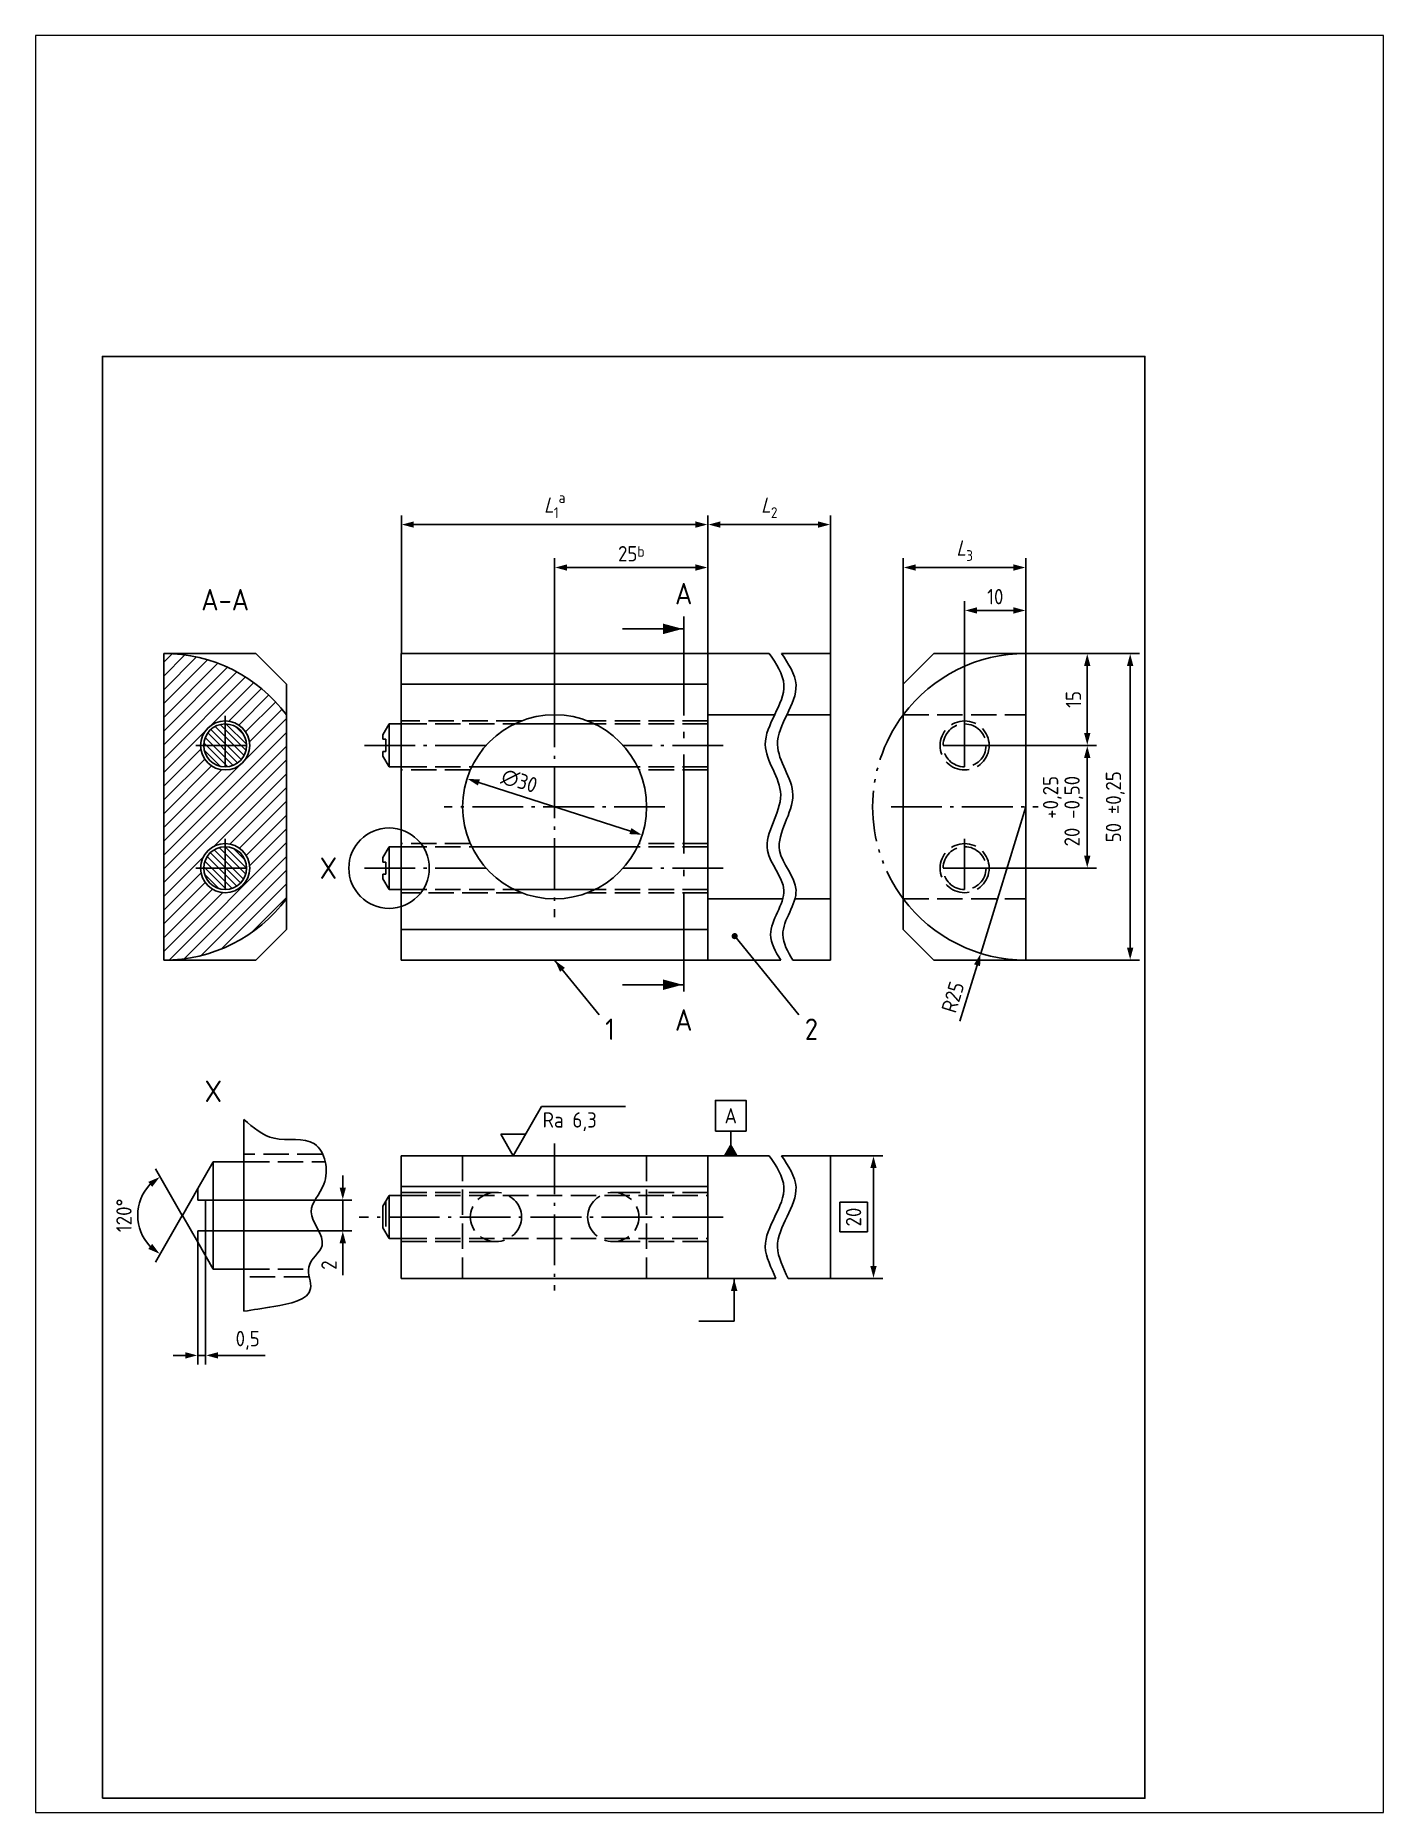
# Paper-space layout 'Présentation1' of a CAD drawing. Extents: x 20 to 179, y 26 to 235.
# The model-space entities are those that its viewports show. They can reach past a viewport. Long polylines and large blocks are cut down to what shows.
import ezdxf
from ezdxf.enums import TextEntityAlignment as Align

# ---------------------------------------------------------------- set-up
doc = ezdxf.new("R2010")
doc.units = 0
doc.header["$PDMODE"] = 35
doc.header["$PDSIZE"] = -2
for name, pattern in [('ACAD_ISO02W100C', [2.88, 2.16, -0.72]), ('ACAD_ISO04W100C', [6.03, 4.32, -0.72, 0.27, -0.72]), ('ACAD_ISO04W100E', [11.725, 8.4, -1.4, 0.525, -1.4]), ('ACAD_ISO05W100C', [7.02, 4.32, -0.72, 0.27, -0.72, 0.27, -0.72])]:
    doc.linetypes.add(name, pattern=pattern)
doc.layers.get('0').update_dxf_attribs({"color": 31, "linetype": 'CONTINUOUS', "plot": 0})
doc.layers.get('DEFPOINTS').update_dxf_attribs({"linetype": 'CONTINUOUS'})
for name, color, linetype in [('00.1-SYMBOLS', 3, 'CONTINUOUS'), ('00.2-DIMENSIONS', 3, 'CONTINUOUS'), ('00.3-HATCHING', 3, 'CONTINUOUS'), ('00.4-TEXT', 2, 'CONTINUOUS'), ('01.2-CONTINUOUS-0175', 3, 'CONTINUOUS'), ('01.4-CONTINUOUS-035', 7, 'CONTINUOUS'), ('01.5-CONTINUOUS-050', 4, 'CONTINUOUS'), ('02.2-DASHED-0175', 3, 'ACAD_ISO02W100C'), ('04.2-CENTER-0175', 3, 'ACAD_ISO04W100C'), ('04.4-CENTER-035', 7, 'ACAD_ISO04W100E'), ('05.2-PHANTOM-0175', 3, 'ACAD_ISO05W100C')]:
    doc.layers.add(name, color=color, linetype=linetype)
doc.layers.add('00.8-CADRES', color=9, linetype='CONTINUOUS', plot=False)
doc.styles.add('ISO3098-1-2-5-V', font='ISOCP.SHX', dxfattribs={"height": 2.5})
doc.styles.add('Latin-2-5', font='ISOCP.SHX', dxfattribs={"height": 2.5})
doc.styles.add('Latin-3-5', font='ISOCP.SHX', dxfattribs={"height": 3.5})
doc.dimstyles.new('ISO129 TC10', dxfattribs={"dimscale": 0, "dimtxt": 2.5, "dimasz": 2, "dimexe": 1.5, "dimexo": 0, "dimgap": 1, "dimtad": 1, "dimtxsty": 'Latin-2-5', "dimblk": 'FL30°iso129', "dimcen": 1.75, "dimclrd": 256, "dimclre": 256, "dimclrt": 2, "dimaunit": 1, "dimadec": 0, "dimazin": 0, "dimtfac": 2.5, "dimtmove": 0, "dimatfit": 0, "dimldrblk": 'FL30°iso129', "dimfxl": 1, "dimtolj": 1, "dimtzin": 0, "dimlwd": -1, "dimlwe": -1, "dimarcsym": 0})

# ---------------------------------------------------------------- blocks, each defined once
blk = doc.blocks.new('FL30°iso129')
blk.add_hatch(color=256).paths.add_polyline_path([(-0.05, 0), (-1.016, 0.259), (-1.016, -0.259)])
blk = doc.blocks.new('*D5')
at = {"layer": '00.2-DIMENSIONS', "transparency": 16777216}
for p, q in [((48.74, 186.6), (48.74, 209.1)), ((98.74, 186.6), (98.74, 209.1)), ((96.74, 207.6), (50.74, 207.6))]:
    blk.add_line(p, q, dxfattribs=at)
at = {"layer": 'DEFPOINTS', "color": 0, "transparency": 16777216}
for p in [(48.74, 207.6), (48.74, 186.6), (98.74, 186.6)]:
    blk.add_point(p, dxfattribs=at)
at = {"layer": '00.2-DIMENSIONS', "transparency": 16777216, "xscale": 2, "yscale": 2, "zscale": 2, "rotation": 180}
blk.add_blockref('FL30°iso129', (48.74, 207.6), dxfattribs=at)
at = {"layer": '00.2-DIMENSIONS', "transparency": 16777216, "xscale": 2, "yscale": 2, "zscale": 2}
blk.add_blockref('FL30°iso129', (98.74, 207.6), dxfattribs=at)
at = {"layer": '00.2-DIMENSIONS', "color": 2, "transparency": 16777216, "insert": (73.74, 210.35), "char_height": 2.5, "attachment_point": 5, "style": 'Latin-2-5'}
blk.add_mtext('\\A1;\\Q15;L{\\Q0;\\H0.7x;\\C3;\\S^ 1;\\A2;a}', dxfattribs=at)
blk = doc.blocks.new('*D6')
at = {"layer": '00.2-DIMENSIONS', "transparency": 16777216}
for p, q in [((98.74, 186.6), (98.74, 209.1)), ((118.74, 186.6), (118.74, 209.1)), ((116.74, 207.6), (100.74, 207.6))]:
    blk.add_line(p, q, dxfattribs=at)
at = {"layer": 'DEFPOINTS', "color": 0, "transparency": 16777216}
for p in [(98.74, 207.6), (98.74, 186.6), (118.74, 186.6)]:
    blk.add_point(p, dxfattribs=at)
at = {"layer": '00.2-DIMENSIONS', "transparency": 16777216, "xscale": 2, "yscale": 2, "zscale": 2, "rotation": 180}
blk.add_blockref('FL30°iso129', (98.74, 207.6), dxfattribs=at)
at = {"layer": '00.2-DIMENSIONS', "transparency": 16777216, "xscale": 2, "yscale": 2, "zscale": 2}
blk.add_blockref('FL30°iso129', (118.74, 207.6), dxfattribs=at)
at = {"layer": '00.2-DIMENSIONS', "color": 2, "transparency": 16777216, "insert": (108.74, 210.35), "char_height": 2.5, "attachment_point": 5, "style": 'Latin-2-5'}
blk.add_mtext('\\A1;\\Q15;L{\\Q0;\\H0.7x;\\C3;\\S^ 2;}', dxfattribs=at)
blk = doc.blocks.new('*D7')
at = {"layer": '00.2-DIMENSIONS', "transparency": 16777216}
for p, q in [((130.6, 181.6), (130.6, 202.1)), ((132.6, 200.6), (148.6, 200.6)), ((150.6, 186.6), (150.6, 202.1))]:
    blk.add_line(p, q, dxfattribs=at)
at = {"layer": 'DEFPOINTS', "color": 0, "transparency": 16777216}
for p in [(150.6, 200.6), (150.6, 186.6), (130.6, 181.6)]:
    blk.add_point(p, dxfattribs=at)
at = {"layer": '00.2-DIMENSIONS', "transparency": 16777216, "xscale": 2, "yscale": 2, "zscale": 2, "rotation": 180}
blk.add_blockref('FL30°iso129', (130.6, 200.6), dxfattribs=at)
at = {"layer": '00.2-DIMENSIONS', "transparency": 16777216, "xscale": 2, "yscale": 2, "zscale": 2}
blk.add_blockref('FL30°iso129', (150.6, 200.6), dxfattribs=at)
at = {"layer": '00.2-DIMENSIONS', "color": 2, "transparency": 16777216, "insert": (140.6, 203.35), "char_height": 2.5, "attachment_point": 5, "style": 'Latin-2-5'}
blk.add_mtext('\\A1;\\Q15;L{\\Q0;\\H0.7x;\\C3;\\S^ 3;}', dxfattribs=at)
blk = doc.blocks.new('*D8')
at = {"layer": '00.2-DIMENSIONS', "transparency": 16777216}
blk.add_line((86.12, 157.63), (61.36, 165.57), dxfattribs=at)
at = {"layer": 'DEFPOINTS', "color": 0, "transparency": 16777216}
for p in [(59.45, 166.18), (88.02, 157.02)]:
    blk.add_point(p, dxfattribs=at)
at = {"layer": '00.2-DIMENSIONS', "transparency": 16777216, "xscale": 2, "yscale": 2, "zscale": 2}
for p, rotation in [((59.45, 166.18), 162.2280985499532), ((88.02, 157.02), 342.2280985499532)]:
    blk.add_blockref('FL30°iso129', p, dxfattribs=dict(at, rotation=rotation))
at = {"layer": '00.2-DIMENSIONS', "color": 2, "transparency": 16777216, "insert": (67.99, 165.8), "char_height": 2.5, "attachment_point": 5, "rotation": 342.2281, "style": 'Latin-2-5'}
blk.add_mtext('\\A1;∅30', dxfattribs=at)
blk = doc.blocks.new('*D9')
at = {"layer": '00.2-DIMENSIONS', "transparency": 16777216}
for p, q in [((145.4, 171.6), (162.1, 171.6)), ((160.6, 169.6), (160.6, 153.6)), ((145.4, 151.6), (162.1, 151.6))]:
    blk.add_line(p, q, dxfattribs=at)
at = {"layer": 'DEFPOINTS', "color": 0, "transparency": 16777216}
for p in [(145.4, 171.6), (145.4, 151.6), (160.6, 151.6)]:
    blk.add_point(p, dxfattribs=at)
at = {"layer": '00.2-DIMENSIONS', "transparency": 16777216, "xscale": 2, "yscale": 2, "zscale": 2}
for p, rotation in [((160.6, 171.6), 90), ((160.6, 151.6), 270)]:
    blk.add_blockref('FL30°iso129', p, dxfattribs=dict(at, rotation=rotation))
at = {"layer": '00.2-DIMENSIONS', "color": 2, "transparency": 16777216, "insert": (156.37, 161.6), "char_height": 2.5, "attachment_point": 5, "rotation": 90, "style": 'Latin-2-5'}
blk.add_mtext('20 \\S+0,25 ^ -0,50 ;', dxfattribs=at)
blk = doc.blocks.new('*D10')
at = {"layer": '00.2-DIMENSIONS', "transparency": 16777216}
for p, q in [((140.6, 176.4), (140.6, 195.1)), ((150.6, 186.6), (150.6, 195.1)), ((142.6, 193.6), (148.6, 193.6))]:
    blk.add_line(p, q, dxfattribs=at)
at = {"layer": 'DEFPOINTS', "color": 0, "transparency": 16777216}
for p in [(150.6, 193.6), (150.6, 186.6), (140.6, 176.4)]:
    blk.add_point(p, dxfattribs=at)
at = {"layer": '00.2-DIMENSIONS', "transparency": 16777216, "xscale": 2, "yscale": 2, "zscale": 2, "rotation": 180}
blk.add_blockref('FL30°iso129', (140.6, 193.6), dxfattribs=at)
at = {"layer": '00.2-DIMENSIONS', "transparency": 16777216, "xscale": 2, "yscale": 2, "zscale": 2}
blk.add_blockref('FL30°iso129', (150.6, 193.6), dxfattribs=at)
at = {"layer": '00.2-DIMENSIONS', "color": 2, "transparency": 16777216, "insert": (145.6, 195.85), "char_height": 2.5, "attachment_point": 5, "style": 'Latin-2-5'}
blk.add_mtext('\\A1;10', dxfattribs=at)
blk = doc.blocks.new('*D11')
at = {"layer": '00.2-DIMENSIONS', "transparency": 16777216}
for p, q in [((73.74, 179.6), (73.74, 202.1)), ((96.74, 200.6), (75.74, 200.6)), ((98.74, 186.6), (98.74, 202.1))]:
    blk.add_line(p, q, dxfattribs=at)
at = {"layer": 'DEFPOINTS', "color": 0, "transparency": 16777216}
for p in [(73.74, 200.6), (98.74, 186.6), (73.74, 179.6)]:
    blk.add_point(p, dxfattribs=at)
at = {"layer": '00.2-DIMENSIONS', "transparency": 16777216, "xscale": 2, "yscale": 2, "zscale": 2, "rotation": 180}
blk.add_blockref('FL30°iso129', (73.74, 200.6), dxfattribs=at)
at = {"layer": '00.2-DIMENSIONS', "transparency": 16777216, "xscale": 2, "yscale": 2, "zscale": 2}
blk.add_blockref('FL30°iso129', (98.74, 200.6), dxfattribs=at)
at = {"layer": '00.2-DIMENSIONS', "color": 2, "transparency": 16777216, "insert": (86.24, 202.85), "char_height": 2.5, "attachment_point": 5, "style": 'Latin-2-5'}
blk.add_mtext('\\A1;25{\\A2\\H0.7x;\\C3;b}', dxfattribs=at)
blk = doc.blocks.new('*D12')
at = {"layer": '00.2-DIMENSIONS', "transparency": 16777216}
for p, q in [((150.6, 186.6), (162.1, 186.6)), ((160.6, 184.6), (160.6, 173.6)), ((145.4, 171.6), (162.1, 171.6))]:
    blk.add_line(p, q, dxfattribs=at)
at = {"layer": 'DEFPOINTS', "color": 0, "transparency": 16777216}
for p in [(150.6, 186.6), (145.4, 171.6), (160.6, 171.6)]:
    blk.add_point(p, dxfattribs=at)
at = {"layer": '00.2-DIMENSIONS', "transparency": 16777216, "xscale": 2, "yscale": 2, "zscale": 2}
for p, rotation in [((160.6, 186.6), 90), ((160.6, 171.6), 270)]:
    blk.add_blockref('FL30°iso129', p, dxfattribs=dict(at, rotation=rotation))
at = {"layer": '00.2-DIMENSIONS', "color": 2, "transparency": 16777216, "insert": (158.35, 179.1), "char_height": 2.5, "attachment_point": 5, "rotation": 90, "style": 'Latin-2-5'}
blk.add_mtext('\\A1;15', dxfattribs=at)
blk = doc.blocks.new('*D13')
at = {"layer": '00.2-DIMENSIONS', "transparency": 16777216}
for p, q in [((150.6, 161.6), (143.23, 137.71)), ((142.64, 135.8), (139.82, 126.64))]:
    blk.add_line(p, q, dxfattribs=at)
at = {"layer": 'DEFPOINTS', "color": 0, "transparency": 16777216}
for p in [(150.6, 161.6), (143.23, 137.71)]:
    blk.add_point(p, dxfattribs=at)
at = {"layer": '00.2-DIMENSIONS', "transparency": 16777216, "xscale": 2, "yscale": 2, "zscale": 2, "rotation": 72.85297340428394}
blk.add_blockref('FL30°iso129', (143.23, 137.71), dxfattribs=at)
at = {"layer": '00.2-DIMENSIONS', "color": 2, "transparency": 16777216, "insert": (138.68, 130.58), "char_height": 2.5, "attachment_point": 5, "rotation": 72.853, "style": 'Latin-2-5'}
blk.add_mtext('\\A1;R25', dxfattribs=at)
blk = doc.blocks.new('ES03')
at = {"layer": '01.2-CONTINUOUS-0175'}
for p, q in [((0, 0), (4.62, 8)), ((4.62, 8), (18.29, 8)), ((0, 0), (-2.02, 3.5))]:
    blk.add_line(p, q, dxfattribs=at)
at = {"layer": '00.4-TEXT', "style": 'ISO3098-1-2-5-V'}
for tag, p in [('N°', (1.91, 8.7)), ('N°', (1.91, 5.37)), ('E', (-3.46, 0.27))]:
    blk.add_attdef(tag, text='', height=2.5, dxfattribs=at).set_placement(p, align=Align.RIGHT)
for tag, p in [('PROCEDE', (5.42, 8.66)), ('LONGUEUR', (4.78, 4.58)), ('DIRECTION', (3.24, 0.65))]:
    blk.add_attdef(tag, p, '', height=2.5, dxfattribs=at)
blk = doc.blocks.new('*D16')
at = {"layer": '00.2-DIMENSIONS', "transparency": 16777216}
for p, q in [((150.6, 186.6), (169.1, 186.6)), ((167.6, 184.6), (167.6, 138.6)), ((150.6, 136.6), (169.1, 136.6))]:
    blk.add_line(p, q, dxfattribs=at)
at = {"layer": 'DEFPOINTS', "color": 0, "transparency": 16777216}
for p in [(150.6, 186.6), (150.6, 136.6), (167.6, 136.6)]:
    blk.add_point(p, dxfattribs=at)
at = {"layer": '00.2-DIMENSIONS', "transparency": 16777216, "xscale": 2, "yscale": 2, "zscale": 2}
for p, rotation in [((167.6, 186.6), 90), ((167.6, 136.6), 270)]:
    blk.add_blockref('FL30°iso129', p, dxfattribs=dict(at, rotation=rotation))
at = {"layer": '00.2-DIMENSIONS', "color": 2, "transparency": 16777216, "insert": (165.17, 161.6), "char_height": 2.5, "attachment_point": 5, "rotation": 90, "style": 'Latin-2-5'}
blk.add_mtext('\\A1;50 ±0,25 ', dxfattribs=at)
blk = doc.blocks.new('*D20')
at = {"layer": '00.1-SYMBOLS', "transparency": 16777216}
for p, q in [((118.74, 104.73), (127.24, 104.73)), ((125.74, 86.73), (125.74, 102.73)), ((124.74, 97.14), (120.24, 97.14)), ((120.24, 97.14), (120.24, 92.32)), ((124.74, 92.32), (124.74, 97.14)), ((120.24, 92.32), (124.74, 92.32)), ((118.74, 84.73), (127.24, 84.73))]:
    blk.add_line(p, q, dxfattribs=at)
at = {"layer": 'DEFPOINTS', "color": 0, "transparency": 16777216}
for p in [(118.74, 104.73), (125.74, 104.73), (118.74, 84.73)]:
    blk.add_point(p, dxfattribs=at)
at = {"layer": '00.1-SYMBOLS', "transparency": 16777216, "xscale": 2, "yscale": 2, "zscale": 2}
for p, rotation in [((125.74, 104.73), 90), ((125.74, 84.73), 270)]:
    blk.add_blockref('FL30°iso129', p, dxfattribs=dict(at, rotation=rotation))
at = {"layer": '00.1-SYMBOLS', "color": 2, "transparency": 16777216, "insert": (122.49, 94.73), "char_height": 2.5, "attachment_point": 5, "rotation": 90, "style": 'Latin-2-5'}
blk.add_mtext('\\A1;20', dxfattribs=at)
blk = doc.blocks.new('*D21')
at = {"layer": '00.2-DIMENSIONS', "transparency": 16777216}
for p, q in [((15.55, 90.62), (15.55, 70.68)), ((16.81, 92.5), (16.81, 70.68)), ((13.55, 72.18), (11.55, 72.18)), ((15.55, 72.18), (16.81, 72.18)), ((18.81, 72.18), (26.54, 72.18))]:
    blk.add_line(p, q, dxfattribs=at)
at = {"layer": 'DEFPOINTS', "color": 0, "transparency": 16777216}
for p in [(15.55, 90.62), (16.81, 92.5), (16.81, 72.18)]:
    blk.add_point(p, dxfattribs=at)
at = {"layer": '00.2-DIMENSIONS', "transparency": 16777216, "xscale": 2, "yscale": 2, "zscale": 2}
blk.add_blockref('FL30°iso129', (15.55, 72.18), dxfattribs=at)
at = {"layer": '00.2-DIMENSIONS', "transparency": 16777216, "xscale": 2, "yscale": 2, "zscale": 2, "rotation": 180}
blk.add_blockref('FL30°iso129', (16.81, 72.18), dxfattribs=at)
at = {"layer": '00.2-DIMENSIONS', "color": 2, "transparency": 16777216, "insert": (23.68, 74.62), "char_height": 2.5, "attachment_point": 5, "style": 'Latin-2-5'}
blk.add_mtext('\\A1;0,5', dxfattribs=at)
blk = doc.blocks.new('*D22')
at = {"layer": '00.2-DIMENSIONS', "transparency": 16777216}
for p, q in [((39.19, 99.5), (39.19, 101.5)), ((16.81, 97.5), (40.69, 97.5)), ((39.19, 97.5), (39.19, 92.5)), ((16.81, 92.5), (40.69, 92.5)), ((39.19, 90.5), (39.19, 85.28))]:
    blk.add_line(p, q, dxfattribs=at)
at = {"layer": 'DEFPOINTS', "color": 0, "transparency": 16777216}
for p in [(16.81, 97.5), (16.81, 92.5), (39.19, 92.5)]:
    blk.add_point(p, dxfattribs=at)
at = {"layer": '00.2-DIMENSIONS', "transparency": 16777216, "xscale": 2, "yscale": 2, "zscale": 2}
for p, rotation in [((39.19, 97.5), 270), ((39.19, 92.5), 90)]:
    blk.add_blockref('FL30°iso129', p, dxfattribs=dict(at, rotation=rotation))
at = {"layer": '00.2-DIMENSIONS', "color": 2, "transparency": 16777216, "insert": (36.94, 86.89), "char_height": 2.5, "attachment_point": 5, "rotation": 90, "style": 'Latin-2-5'}
blk.add_mtext('\\A1;2', dxfattribs=at)
blk = doc.blocks.new('*D23')
at = {"layer": '00.2-DIMENSIONS', "transparency": 16777216}
for q in [(8.64, 102.6), (8.64, 87.4)]:
    blk.add_line((13.02, 95), q, dxfattribs=at)
blk.add_arc((13.02, 95), 7.28, 135.7992, 224.2008, dxfattribs=at)
at = {"layer": 'DEFPOINTS', "color": 0, "transparency": 16777216}
for p in [(18.08, 103.75), (15.55, 99.37), (6.19, 97.48), (15.55, 90.62), (18.08, 86.25)]:
    blk.add_point(p, dxfattribs=at)
at = {"layer": '00.2-DIMENSIONS', "transparency": 16777216, "xscale": 2, "yscale": 2, "zscale": 2}
for p, rotation in [((9.39, 101.3), 37.89958444377023), ((9.39, 88.69), 322.1004155562298)]:
    blk.add_blockref('FL30°iso129', p, dxfattribs=dict(at, rotation=rotation))
at = {"layer": '00.2-DIMENSIONS', "color": 2, "transparency": 16777216, "insert": (3.5, 95), "char_height": 2.5, "attachment_point": 5, "rotation": 90, "style": 'Latin-2-5'}
blk.add_mtext('\\A1;120°', dxfattribs=at)

msp = doc.modelspace()

# ---------------------------------------------------------------- hatches: boundary and pattern name
at = {"layer": '00.3-HATCHING'}
h = msp.add_hatch(dxfattribs=at)
h.set_pattern_fill('ANSI31', color=256, scale=0.5)
h.set_pattern_definition([(45, (-2.281, 0), (-1.122532, 1.122532), [])])
h.paths.add_polyline_path([(10.008, 186.599), (10.008, 136.599, 0.236068), (30.008, 146.599), (30.008, 176.599, 0.236068)])
h.paths.add_polyline_path([(24.008, 171.599, -1), (16.008, 171.599, -1)], flags=16)
h.paths.add_polyline_path([(23.508, 171.599, -1), (16.508, 171.599, -1)], flags=0)
h.paths.add_polyline_path([(24.008, 151.599, -1), (16.008, 151.599, -1)], flags=16)
h.paths.add_polyline_path([(23.508, 151.599, -1), (16.508, 151.599, -1)], flags=0)
h = msp.add_hatch(dxfattribs=at)
h.set_pattern_fill('ANSI31', color=256, scale=0.25, angle=90)
h.set_pattern_definition([(135, (-2.2809, 0), (-0.561266, -0.561266), [])])
h.paths.add_polyline_path([(16.508, 171.599, 1), (23.508, 171.599, 1)])
h.paths.add_polyline_path([(16.508, 151.599, 1), (23.508, 151.599, 1)])

# ---------------------------------------------------------------- linework, layer by layer
at = {"layer": '00.1-SYMBOLS'}
msp.add_lwpolyline([(99.961, 108.732), (104.961, 108.732), (104.961, 113.732), (99.961, 113.732)], close=True, dxfattribs=at)
at = {"layer": '00.2-DIMENSIONS'}
for p, q in [((64.972, 108.232), (69.013, 108.232)), ((13.023, 94.995), (15.549, 99.37)), ((13.023, 94.995), (15.549, 90.62))]:
    msp.add_line(p, q, dxfattribs=at)
at = {"layer": '00.8-CADRES'}
msp.add_lwpolyline([(0, 0), (170, 0), (170, 235), (0, 235)], close=True, dxfattribs=at)
at = {"layer": '01.2-CONTINUOUS-0175'}
msp.add_circle((46.737, 151.599), 6.562, dxfattribs=at)
for points in [[(108.737, 186.599), (111.12, 181.493), (108.1, 171.746), (110.602, 163.551), (108.445, 154.494), (111.12, 148.025), (108.963, 140.779), (110.602, 136.599)], [(110.721, 186.599), (113.105, 181.493), (110.085, 171.746), (112.587, 163.551), (110.43, 154.494), (113.105, 148.025), (110.948, 140.779), (112.587, 136.599)], [(23.075, 110.619), (27.998, 107.578), (34.567, 106.651), (36.113, 100.084), (34.026, 95.603), (35.804, 90.118), (33.64, 86.564), (33.949, 83.088), (27.92, 80.152), (23.075, 79.372)]]:
    msp.add_spline(points, degree=3, dxfattribs=at)
for points in [[(108.737, 104.732), (109.88, 103.049), (113.095, 98.318), (106.312, 91.374), (109.098, 86.451), (109.82, 84.732)], [(110.721, 104.732), (111.865, 103.049), (115.079, 98.318), (108.296, 91.374), (111.083, 86.451), (111.804, 84.732)]]:
    msp.add_open_spline(points, degree=3, knots=[0, 0, 0, 0, 5.6344818, 15.838951, 21.2389173, 21.2389173, 21.2389173, 21.2389173], dxfattribs=at)
at = {"layer": '01.4-CONTINUOUS-035'}
for p, q in [((10.008, 136.599), (10.008, 186.599)), ((10.008, 186.599), (25.008, 186.599)), ((30.008, 181.599), (25.008, 186.599)), ((98.737, 186.599), (48.737, 186.599)), ((48.737, 186.599), (48.737, 136.599)), ((98.737, 136.599), (98.737, 186.599)), ((98.737, 186.599), (108.737, 186.599)), ((110.721, 186.599), (118.737, 186.599)), ((118.737, 136.599), (118.737, 186.599)), ((130.603, 181.599), (135.603, 186.599)), ((150.603, 186.599), (135.603, 186.599)), ((150.603, 136.599), (150.603, 186.599)), ((30.008, 181.599), (30.008, 141.599)), ((98.737, 181.599), (48.737, 181.599)), ((130.603, 181.599), (130.603, 141.599)), ((46.737, 175.099), (45.726, 173.349)), ((48.737, 175.099), (46.737, 175.099)), ((46.737, 175.099), (46.737, 168.099)), ((46.737, 168.099), (46.737, 175.099)), ((67.198, 175.099), (80.275, 175.099)), ((98.737, 176.599), (109.622, 176.599)), ((111.607, 176.599), (118.737, 176.599)), ((45.726, 173.349), (45.726, 172.599)), ((45.726, 172.599), (46.231, 172.599)), ((46.231, 172.599), (46.231, 170.599)), ((45.726, 170.599), (45.726, 169.849)), ((45.726, 170.599), (46.231, 170.599)), ((46.737, 168.099), (45.726, 169.849)), ((48.737, 168.099), (46.737, 168.099)), ((60.218, 168.099), (87.255, 168.099)), ((46.737, 155.099), (45.726, 153.349)), ((46.737, 148.099), (46.737, 155.099)), ((48.737, 155.099), (46.737, 155.099)), ((60.218, 155.099), (87.255, 155.099)), ((45.726, 153.349), (45.726, 152.599)), ((45.726, 152.599), (46.231, 152.599)), ((46.231, 152.599), (46.231, 150.599)), ((45.726, 150.599), (45.726, 149.849)), ((45.726, 150.599), (46.231, 150.599)), ((46.737, 148.099), (45.726, 149.849)), ((48.737, 148.099), (46.737, 148.099)), ((67.198, 148.099), (80.275, 148.099)), ((98.737, 146.599), (110.945, 146.599)), ((112.929, 146.599), (118.737, 146.599)), ((30.008, 141.599), (25.008, 136.599)), ((48.737, 141.599), (98.737, 141.599)), ((130.603, 141.599), (135.603, 136.599)), ((25.008, 136.599), (10.008, 136.599)), ((48.737, 136.599), (98.737, 136.599)), ((98.737, 136.599), (110.602, 136.599)), ((112.587, 136.599), (118.737, 136.599)), ((135.603, 136.599), (150.603, 136.599)), ((23.075, 110.619), (23.075, 79.372)), ((48.737, 104.732), (98.737, 104.732)), ((48.737, 84.732), (48.737, 104.732)), ((98.737, 104.732), (98.737, 84.732)), ((98.737, 104.732), (108.737, 104.732)), ((110.721, 104.732), (118.737, 104.732)), ((118.737, 104.732), (118.737, 84.732)), ((18.075, 103.745), (15.549, 99.37)), ((18.075, 86.245), (18.075, 103.745)), ((23.075, 103.745), (18.075, 103.745)), ((15.549, 99.37), (15.549, 97.495)), ((48.737, 99.732), (98.737, 99.732)), ((15.549, 97.495), (16.812, 97.495)), ((16.812, 97.495), (16.812, 92.495)), ((46.737, 98.232), (45.726, 96.482)), ((45.726, 96.482), (45.726, 92.982)), ((46.737, 91.232), (46.737, 98.232)), ((48.737, 98.232), (46.737, 98.232)), ((46.737, 91.232), (46.737, 98.232)), ((46.737, 91.232), (45.726, 92.982)), ((15.549, 92.495), (15.549, 90.62)), ((15.549, 92.495), (16.812, 92.495)), ((18.075, 86.245), (15.549, 90.62)), ((48.737, 91.232), (46.737, 91.232)), ((23.075, 86.245), (18.075, 86.245)), ((98.737, 84.732), (48.737, 84.732)), ((98.737, 84.732), (109.82, 84.732)), ((111.804, 84.732), (118.737, 84.732))]:
    msp.add_line(p, q, dxfattribs=at)
for centre, radius in [((20.008, 171.599), 4), ((20.008, 171.599), 3.5), ((73.737, 161.599), 15), ((20.008, 151.599), 4), ((20.008, 151.599), 3.5)]:
    msp.add_circle(centre, radius, dxfattribs=at)
for centre, start, end in [((10.008, 161.599), 36.8699, 90), ((150.603, 161.599), 90, 143.1301), ((10.008, 161.599), 270, 323.1301), ((150.603, 161.599), 216.8699, 270)]:
    msp.add_arc(centre, 25, start, end, dxfattribs=at)
at = {"layer": '02.2-DASHED-0175'}
for p, q in [((68.351, 175.599), (48.737, 175.599)), ((48.737, 175.099), (67.198, 175.099)), ((98.737, 175.599), (79.122, 175.599)), ((98.737, 175.099), (80.275, 175.099)), ((130.603, 176.599), (150.603, 176.599)), ((48.737, 168.099), (60.218, 168.099)), ((98.737, 168.099), (87.255, 168.099)), ((59.989, 167.599), (48.737, 167.599)), ((98.737, 167.599), (87.484, 167.599)), ((59.989, 155.599), (48.737, 155.599)), ((48.737, 155.099), (60.218, 155.099)), ((98.737, 155.099), (87.255, 155.099)), ((98.737, 155.599), (87.484, 155.599)), ((48.737, 148.099), (67.198, 148.099)), ((98.737, 148.099), (80.275, 148.099)), ((68.351, 147.599), (48.737, 147.599)), ((98.737, 147.599), (79.122, 147.599)), ((130.603, 146.599), (150.603, 146.599)), ((35.905, 104.995), (23.075, 104.995)), ((58.737, 104.732), (58.737, 84.732)), ((88.737, 104.732), (88.737, 84.732)), ((23.075, 103.745), (36.327, 103.745)), ((48.737, 98.732), (64.17, 98.732)), ((98.737, 98.732), (83.303, 98.732)), ((46.231, 97.357), (46.231, 92.107)), ((48.737, 98.232), (98.737, 98.232)), ((48.737, 91.232), (98.737, 91.232)), ((48.737, 90.732), (64.17, 90.732)), ((98.737, 90.732), (83.303, 90.732)), ((23.075, 86.245), (33.595, 86.245)), ((33.71, 84.995), (23.075, 84.995))]:
    msp.add_line(p, q, dxfattribs=at)
for centre, radius in [((140.603, 171.599), 4), ((140.603, 171.599), 3.5), ((140.603, 151.599), 4), ((140.603, 151.599), 3.5)]:
    msp.add_circle(centre, radius, dxfattribs=at)
at = {"layer": '02.2-DASHED-0175', "extrusion": (0, 0, -1)}
msp.add_ellipse((64.17, 94.732), major_axis=(4.181, 0), ratio=0.9566446, dxfattribs=at)
at = {"layer": '02.2-DASHED-0175'}
msp.add_ellipse((83.303, 94.732), major_axis=(-4.181, 0), ratio=0.9566446, dxfattribs=at)
at = {"layer": '04.2-CENTER-0175'}
for p, q in [((73.737, 179.599), (73.737, 143.599)), ((20.008, 176.399), (20.008, 166.799)), ((140.603, 176.399), (140.603, 166.799)), ((15.208, 171.599), (24.808, 171.599)), ((62.556, 171.599), (41.875, 171.599)), ((101.237, 171.599), (84.917, 171.599)), ((145.403, 171.599), (135.803, 171.599)), ((91.737, 161.599), (55.737, 161.599)), ((128.603, 161.599), (152.603, 161.599)), ((20.008, 156.399), (20.008, 146.799)), ((140.603, 156.399), (140.603, 146.799)), ((15.208, 151.599), (24.808, 151.599)), ((62.556, 151.599), (41.875, 151.599)), ((101.237, 151.599), (84.917, 151.599)), ((145.403, 151.599), (135.803, 151.599)), ((73.737, 106.732), (73.737, 82.732)), ((101.237, 94.732), (41.875, 94.732))]:
    msp.add_line(p, q, dxfattribs=at)
at = {"layer": '04.4-CENTER-035'}
msp.add_line((94.786, 192.599), (94.786, 130.599), dxfattribs=at)
at = {"layer": '05.2-PHANTOM-0175'}
msp.add_arc((150.603, 161.599), 25, 143.1301, 216.8699, dxfattribs=at)

# ---------------------------------------------------------------- block references
at = {"layer": '00.2-DIMENSIONS'}
ref = msp.add_blockref('ES03', (66.992, 104.732), dxfattribs=at)
ref.add_attrib('LONGUEUR', 'Ra 6,3', (71.777, 109.307), dxfattribs={"layer": '00.4-TEXT', "height": 2.5, "style": 'ISO3098-1-2-5-V'})

# ---------------------------------------------------------------- texts
at = {"layer": '00.4-TEXT', "color": 7, "char_height": 3.5, "style": 'Latin-3-5'}
for s, insert, attachment_point in [('A-A', (20.008, 193.599), 8), ('A', (94.786, 194.599), 8), ('X', (38.259, 151.599), 6), ('A', (94.786, 128.599), 2), ('1', (81.978, 127.091), 1), ('2', (114.539, 127.091), 1), ('X', (18.075, 113.487), 8)]:
    msp.add_mtext_dynamic_manual_height_columns(s, width=10.351, gutter_width=10, heights=[0], dxfattribs=dict(at, insert=insert, attachment_point=attachment_point))
at = {"layer": '00.4-TEXT', "insert": (102.461, 111.232), "char_height": 2.5, "attachment_point": 5, "style": 'Latin-2-5'}
msp.add_mtext_dynamic_manual_height_columns('A', width=3.99062, gutter_width=10, heights=[5.25], dxfattribs=at)

# ---------------------------------------------------------------- dimensions: what is measured, and where the dimension line sits
at = {"layer": '00.1-SYMBOLS'}
dim = msp.add_linear_dim(base=(125.737, 104.732), p1=(118.737, 84.732), p2=(118.737, 104.732), angle=90, dimstyle='ISO129 TC10', override={"dimscale": 1, "dimexo": 0, "dimgap": -1, "dimtol": 0, "dimlim": 0}, dxfattribs=at)
dim.commit()
dim.dimension.update_dxf_attribs({"geometry": '*D20', "text_midpoint": (122.486, 94.732)})
at = {"layer": '00.2-DIMENSIONS'}
for base, p1, p2, text, override, picture, middle in [((48.737, 207.599), (98.737, 186.599), (48.737, 186.599), '\\Q15;L{\\Q0;\\H0.7x;\\C3;\\S^ 1;\\A2;a}', {"dimscale": 1, "dimgap": 1.5}, '*D5', (73.737, 210.349)), ((98.737, 207.599), (118.737, 186.599), (98.737, 186.599), '\\Q15;L{\\Q0;\\H0.7x;\\C3;\\S^ 2;}', {"dimscale": 1, "dimgap": 1.5}, '*D6', (108.737, 210.349)), ((73.737, 200.599), (98.737, 186.599), (73.737, 179.599), '<>{\\A2\\H0.7x;\\C3;b}', {"dimscale": 1}, '*D11', (86.237, 202.849)), ((150.603, 200.599), (130.603, 181.599), (150.603, 186.599), '\\Q15;L{\\Q0;\\H0.7x;\\C3;\\S^ 3;}', {"dimscale": 1, "dimgap": 1.5}, '*D7', (140.603, 203.349)), ((16.812, 72.178), (15.549, 90.62), (16.812, 92.495), '0,5', {"dimscale": 1}, '*D21', (23.677, 74.615))]:
    dim = msp.add_linear_dim(base=base, p1=p1, p2=p2, text=text, dimstyle='ISO129 TC10', override=override, dxfattribs=at)
    dim.commit()
    dim.dimension.update_dxf_attribs({"geometry": picture, "text_midpoint": middle})
dim = msp.add_linear_dim(base=(150.603, 193.599), p1=(140.603, 176.399), p2=(150.603, 186.599), dimstyle='ISO129 TC10', override={"dimscale": 1}, dxfattribs=at)
dim.commit()
dim.dimension.update_dxf_attribs({"geometry": '*D10', "text_midpoint": (145.603, 195.849)})
for base, p1, p2, override, picture, middle in [((160.603, 171.599), (150.603, 186.599), (145.403, 171.599), {"dimscale": 1}, '*D12', (158.353, 179.099)), ((167.603, 136.599), (150.603, 186.599), (150.603, 136.599), {"dimscale": 1, "dimgap": 1, "dimpost": ' ', "dimtol": 1, "dimlim": 0, "dimtp": 0.25, "dimtm": 0.25, "dimtfac": 1}, '*D16', (165.166, 161.599)), ((160.603, 151.599), (145.403, 171.599), (145.403, 151.599), {"dimscale": 1, "dimpost": ' ', "dimtol": 1, "dimtp": 0.25, "dimtm": 0.5, "dimtfac": 1, "dimtolj": 0}, '*D9', (156.373, 161.599))]:
    dim = msp.add_linear_dim(base=base, p1=p1, p2=p2, angle=90, dimstyle='ISO129 TC10', override=override, dxfattribs=at)
    dim.commit()
    dim.dimension.update_dxf_attribs({"geometry": picture, "text_midpoint": middle})
dim = msp.add_diameter_dim_2p(p1=(88.021, 157.02), p2=(59.452, 166.177), dimstyle='ISO129 TC10', override={"dimscale": 1}, dxfattribs=at)
dim.commit()
dim.dimension.update_dxf_attribs({"geometry": '*D8', "text_midpoint": (67.302, 163.661), "dimtype": 163})
dim = msp.add_radius_dim(center=(150.603, 161.599), mpoint=(143.233, 137.71), dimstyle='ISO129 TC10', override={"dimscale": 1}, dxfattribs=at)
dim.commit()
dim.dimension.update_dxf_attribs({"geometry": '*D13', "text_midpoint": (140.828, 129.915), "dimtype": 164})
dim = msp.add_angular_dim_2l(base=(6.186, 97.484), line1=((18.075, 86.245), (15.549, 90.62)), line2=((18.075, 103.745), (15.549, 99.37)), dimstyle='ISO129 TC10', override={"dimscale": 1}, dxfattribs=at)
dim.commit()
dim.dimension.update_dxf_attribs({"geometry": '*D23', "text_midpoint": (3.497, 94.995)})
dim = msp.add_linear_dim(base=(39.194, 92.495), p1=(16.812, 97.495), p2=(16.812, 92.495), angle=90, text='2', dimstyle='ISO129 TC10', override={"dimscale": 1}, dxfattribs=at)
dim.commit()
dim.dimension.update_dxf_attribs({"geometry": '*D22', "text_midpoint": (36.944, 86.888)})

# ---------------------------------------------------------------- leaders
at = {"layer": '00.1-SYMBOLS'}
for points, override in [([(94.786, 190.599), (84.786, 190.599)], {"dimscale": 1, "dimasz": 3.3, "dimtad": 0}), ([(103.105, 140.519), (113.553, 127.69)], {"dimscale": 1, "dimasz": 4, "dimtad": 0, "dimldrblk": 'DotSmall'}), ([(73.737, 136.599), (80.992, 127.69)], {"dimscale": 1, "dimtad": 0}), ([(94.786, 132.599), (84.786, 132.599)], {"dimscale": 1, "dimasz": 3.3, "dimtad": 0}), ([(102.461, 104.732), (102.461, 108.732)], {"dimscale": 1, "dimtad": 0, "dimldrblk": 'DatumFilled'}), ([(103.019, 84.732), (103.019, 77.732), (97.252, 77.732)], {"dimscale": 1, "dimtad": 0})]:
    msp.add_leader(points, dimstyle='ISO129 TC10', override=override, dxfattribs=at)

psp = doc.layouts.new('Présentation1')

# ---------------------------------------------------------------- viewports
at = {"layer": '01.5-CONTINUOUS-050'}
psp.add_viewport(center=(99.21, 130.71), size=(158.73, 209.13), view_center_point=(99, 142.5), view_height=289.6341, dxfattribs=at)

doc.saveas('drawing.dxf')
